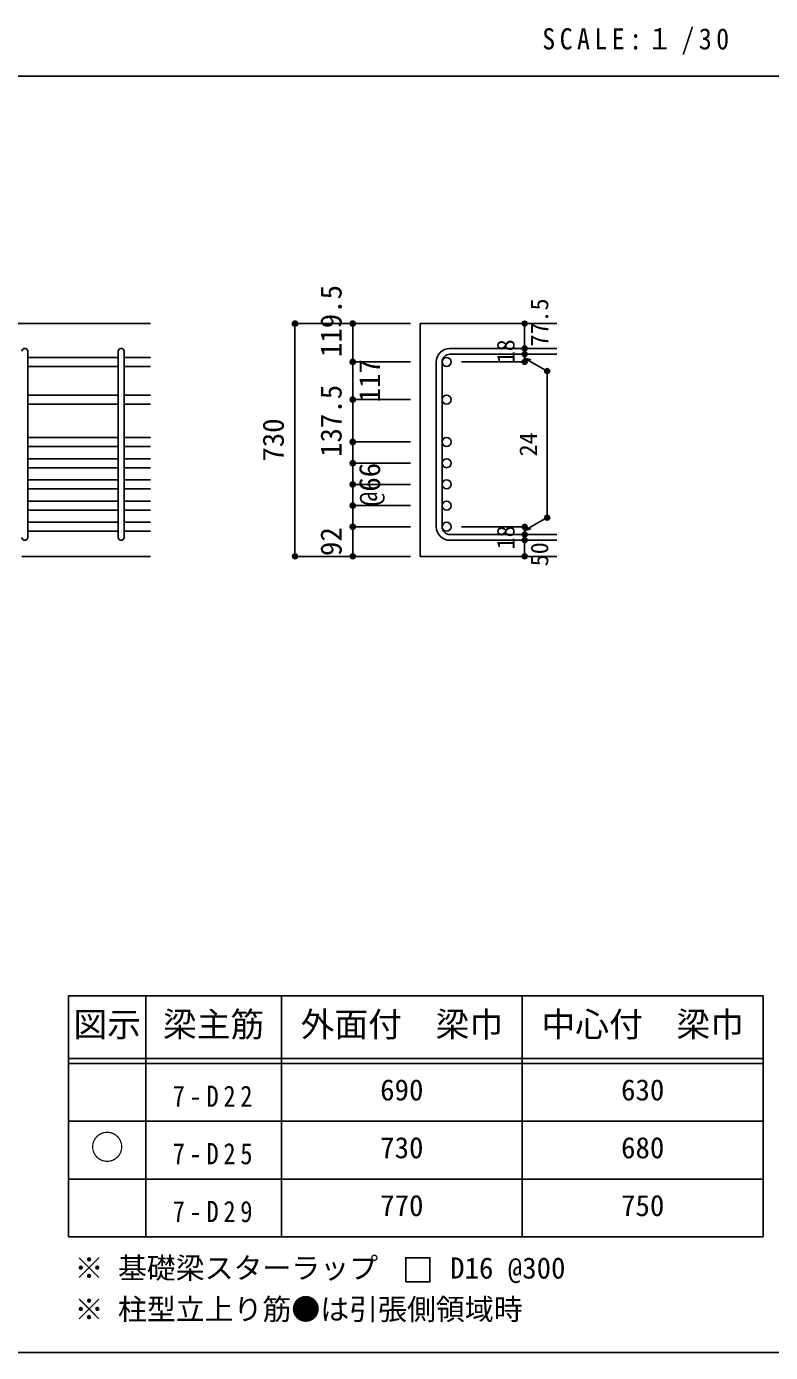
# Model space of a CAD drawing. Units: millimetres at full size, sheet at 1:30, with parts at other scales. Extents: x -5973 to 5954, y -4195 to 4201.
# Drawn here: x 1317 to 3633, y -4195 to -67 of the extents above; entities that cross this region are included whole.
import ezdxf
from ezdxf.enums import TextEntityAlignment as Align

# ---------------------------------------------------------------- set-up
doc = ezdxf.new("R2010")
doc.units = ezdxf.units.MM
doc.header["$LTSCALE"] = 30
doc.header["$PDMODE"] = 32
doc.header["$PDSIZE"] = 15
for name, color, linetype in [('0-1_躯体線', 2, 'Continuous'), ('0-5_基礎梁筋', 7, 'Continuous'), ('0-6_スタラップ筋', 7, 'Continuous'), ('0-D_寸法', 4, 'Continuous'), ('6-7_文字', 7, 'Continuous'), ('6-E_枠', 7, 'Continuous'), ('F-0_枠', 6, 'Continuous')]:
    doc.layers.add(name, color=color, linetype=linetype)
doc.styles.add('ＭＳ ゴシック', font='')
doc.styles.get('ＭＳ ゴシック').set_extended_font_data('MS Gothic')

msp = doc.modelspace()

# ---------------------------------------------------------------- linework, layer by layer
at = {"layer": '0-1_躯体線'}
for p, q in [((1702.44, -992.16), (-197.56, -992.16)), ((2542.44, -992.16), (2542.44, -1716.66)), ((2967.44, -992.16), (2542.44, -992.16)), ((1302.44, -1716.66), (1702.44, -1716.66)), ((2967.44, -1716.66), (2542.44, -1716.66))]:
    msp.add_line(p, q, dxfattribs=at)
at = {"layer": '0-5_基礎梁筋'}
for p, q in [((1320.44, -1097.36), (1602.44, -1097.36)), ((1620.44, -1097.36), (1702.44, -1097.36)), ((1320.44, -1125.36), (1602.44, -1125.36)), ((1620.44, -1125.36), (1702.44, -1125.36)), ((1320.44, -1214.66), (1602.44, -1214.66)), ((1620.44, -1214.66), (1702.44, -1214.66)), ((1320.44, -1242.66), (1602.44, -1242.66)), ((1620.44, -1242.66), (1702.44, -1242.66)), ((1320.44, -1346.66), (1602.44, -1346.66)), ((1620.44, -1346.66), (1702.44, -1346.66)), ((1320.44, -1374.66), (1602.44, -1374.66)), ((1620.44, -1374.66), (1702.44, -1374.66)), ((1320.44, -1412.66), (1602.44, -1412.66)), ((1320.44, -1440.66), (1602.44, -1440.66)), ((1620.44, -1412.66), (1702.44, -1412.66)), ((1620.44, -1440.66), (1702.44, -1440.66)), ((1320.44, -1478.66), (1602.44, -1478.66)), ((1620.44, -1478.66), (1702.44, -1478.66)), ((1320.44, -1506.66), (1602.44, -1506.66)), ((1620.44, -1506.66), (1702.44, -1506.66)), ((1320.44, -1544.66), (1602.44, -1544.66)), ((1620.44, -1544.66), (1702.44, -1544.66)), ((1320.44, -1572.66), (1602.44, -1572.66)), ((1620.44, -1572.66), (1702.44, -1572.66)), ((1320.44, -1610.66), (1602.44, -1610.66)), ((1320.44, -1638.66), (1602.44, -1638.66)), ((1620.44, -1610.66), (1702.44, -1610.66)), ((1620.44, -1638.66), (1702.44, -1638.66))]:
    msp.add_line(p, q, dxfattribs=at)
at = {"layer": '0-5_基礎梁筋', "color": 3}
for centre in [(2624.44, -1111.36), (2624.44, -1228.66), (2624.44, -1360.66), (2624.44, -1426.66), (2624.44, -1492.66), (2624.44, -1558.66), (2624.44, -1624.66)]:
    msp.add_circle(centre, 14, dxfattribs=at)
at = {"layer": '0-6_スタラップ筋'}
for p, q in [((2634.44, -1069.36), (2967.44, -1069.36)), ((1320.44, -1078.36), (1320.44, -1657.66)), ((1602.44, -1657.66), (1602.44, -1078.36)), ((1620.44, -1078.36), (1620.44, -1657.66)), ((2592.44, -1111.36), (2592.44, -1624.66)), ((2610.44, -1111.36), (2610.44, -1624.66)), ((2634.44, -1087.36), (2967.44, -1087.36)), ((2634.44, -1648.66), (2967.44, -1648.66)), ((2634.44, -1666.66), (2967.44, -1666.66))]:
    msp.add_line(p, q, dxfattribs=at)
for centre, radius, start, end in [((1311.44, -1078.36), 9, 0, 180), ((1611.44, -1078.36), 9, 0, 180), ((2634.44, -1111.36), 42, 90, 180), ((2634.44, -1111.36), 24, 90, 180), ((2634.44, -1624.66), 42, 180, 270), ((2634.44, -1624.66), 24, 180, 270), ((1311.44, -1657.66), 9, 180, 0), ((1611.44, -1657.66), 9, 180, 0)]:
    msp.add_arc(centre, radius, start, end, dxfattribs=at)
at = {"layer": '0-D_寸法'}
for p, q in [((2152.44, -992.16), (2332.44, -992.16)), ((2152.44, -992.16), (2332.44, -992.16)), ((2152.44, -992.16), (2152.44, -1716.66)), ((2332.44, -992.16), (2512.44, -992.16)), ((2332.44, -992.16), (2512.44, -992.16)), ((2867.44, -1069.36), (2867.44, -992.16)), ((2867.44, -992.16), (2867.44, -1069.36)), ((2867.44, -1087.36), (2867.44, -1069.36)), ((2332.44, -1111.36), (2512.44, -1111.36)), ((2332.44, -1111.36), (2512.44, -1111.36)), ((2867.44, -1111.36), (2671.35, -1111.36)), ((2867.44, -1087.36), (2867.44, -1111.36)), ((2867.44, -1099.36), (2937.5, -1139.81)), ((2867.44, -1099.36), (2886.76, -1104.54)), ((2937.5, -1139.81), (2937.5, -1596.21)), ((2332.44, -1228.66), (2512.44, -1228.66)), ((2332.44, -1228.66), (2512.44, -1228.66)), ((2332.44, -1360.66), (2512.44, -1360.66)), ((2332.44, -1360.66), (2512.44, -1360.66)), ((2332.44, -1426.66), (2512.44, -1426.66)), ((2332.44, -1492.66), (2512.44, -1492.66)), ((2332.44, -1558.66), (2512.44, -1558.66)), ((2867.44, -1636.66), (2937.5, -1596.21)), ((2332.44, -1624.66), (2512.44, -1624.66)), ((2867.44, -1624.66), (2671.35, -1624.66)), ((2867.44, -1648.66), (2867.44, -1624.66)), ((2867.44, -1636.66), (2886.76, -1631.49)), ((2867.44, -1666.66), (2867.44, -1648.66)), ((2867.44, -1716.66), (2867.44, -1666.66)), ((2152.44, -1716.66), (2332.44, -1716.66)), ((2332.44, -1716.66), (2512.44, -1716.66))]:
    msp.add_line(p, q, dxfattribs=at)
for points in [[(2332.44, -992.16), (2332.44, -1111.36), (2332.44, -1228.66), (2332.44, -1360.66)], [(2332.44, -1360.66), (2332.44, -1624.66), (2332.44, -1716.66)]]:
    msp.add_lwpolyline(points, dxfattribs=at)
for centre, radius in [((2152.44, -992.16), 8), ((2152.44, -992.16), 7.2), ((2152.44, -992.16), 6.4), ((2152.44, -992.16), 5.6), ((2152.44, -992.16), 4.8), ((2152.44, -992.16), 4), ((2152.44, -992.16), 3.2), ((2152.44, -992.16), 2.4), ((2152.44, -992.16), 1.6), ((2332.44, -992.16), 8), ((2332.44, -992.16), 7.2), ((2332.44, -992.16), 6.4), ((2332.44, -992.16), 5.6), ((2332.44, -992.16), 4.8), ((2332.44, -992.16), 4), ((2332.44, -992.16), 3.2), ((2332.44, -992.16), 2.4), ((2332.44, -992.16), 1.6), ((2867.44, -992.16), 4), ((2867.44, -992.16), 3.6), ((2867.44, -992.16), 3.2), ((2867.44, -992.16), 2.8), ((2867.44, -992.16), 2.4), ((2867.44, -992.16), 2), ((2867.44, -992.16), 1.6), ((2152.44, -992.16), 0.8), ((2332.44, -992.16), 0.8), ((2867.44, -992.16), 1.2), ((2867.44, -992.16), 0.8), ((2867.44, -992.16), 0.4), ((2867.44, -1069.36), 4), ((2867.44, -1069.36), 3.6), ((2867.44, -1069.36), 3.2), ((2867.44, -1069.36), 2.8), ((2867.44, -1069.36), 2.4), ((2867.44, -1069.36), 2), ((2867.44, -1069.36), 1.6), ((2867.44, -1069.36), 1.2), ((2867.44, -1069.36), 0.8), ((2867.44, -1069.36), 0.4), ((2332.44, -1111.36), 8), ((2332.44, -1111.36), 7.2), ((2332.44, -1111.36), 6.4), ((2332.44, -1111.36), 5.6), ((2332.44, -1111.36), 4.8), ((2332.44, -1111.36), 4), ((2332.44, -1111.36), 3.2), ((2332.44, -1111.36), 2.4), ((2332.44, -1111.36), 1.6), ((2332.44, -1111.36), 0.8), ((2867.44, -1087.36), 4), ((2867.44, -1111.36), 4), ((2867.44, -1087.36), 3.6), ((2867.44, -1111.36), 3.6), ((2867.44, -1087.36), 3.2), ((2867.44, -1111.36), 3.2), ((2867.44, -1087.36), 2.8), ((2867.44, -1111.36), 2.8), ((2867.44, -1087.36), 2.4), ((2867.44, -1111.36), 2.4), ((2867.44, -1087.36), 2), ((2867.44, -1111.36), 2), ((2867.44, -1087.36), 1.6), ((2867.44, -1111.36), 1.6), ((2867.44, -1087.36), 1.2), ((2867.44, -1111.36), 1.2), ((2867.44, -1087.36), 0.8), ((2867.44, -1111.36), 0.8), ((2867.44, -1087.36), 0.4), ((2867.44, -1111.36), 0.4), ((2937.5, -1139.81), 4), ((2937.5, -1139.81), 3.6), ((2937.5, -1139.81), 3.2), ((2937.5, -1139.81), 2.8), ((2937.5, -1139.81), 2.4), ((2937.5, -1139.81), 2), ((2937.5, -1139.81), 1.6), ((2937.5, -1139.81), 1.2), ((2937.5, -1139.81), 0.8), ((2937.5, -1139.81), 0.4), ((2332.44, -1228.66), 8), ((2332.44, -1228.66), 7.2), ((2332.44, -1228.66), 6.4), ((2332.44, -1228.66), 5.6), ((2332.44, -1228.66), 4.8), ((2332.44, -1228.66), 4), ((2332.44, -1228.66), 3.2), ((2332.44, -1228.66), 2.4), ((2332.44, -1228.66), 1.6), ((2332.44, -1228.66), 0.8), ((2332.44, -1360.66), 8), ((2332.44, -1360.66), 7.2), ((2332.44, -1360.66), 6.4), ((2332.44, -1360.66), 5.6), ((2332.44, -1360.66), 4.8), ((2332.44, -1360.66), 4), ((2332.44, -1360.66), 3.2), ((2332.44, -1360.66), 2.4), ((2332.44, -1360.66), 1.6), ((2332.44, -1360.66), 0.8), ((2332.44, -1426.66), 8), ((2332.44, -1426.66), 7.2), ((2332.44, -1426.66), 6.4), ((2332.44, -1426.66), 5.6), ((2332.44, -1426.66), 4.8), ((2332.44, -1426.66), 4), ((2332.44, -1426.66), 3.2), ((2332.44, -1426.66), 2.4), ((2332.44, -1426.66), 1.6), ((2332.44, -1426.66), 0.8), ((2332.44, -1492.66), 8), ((2332.44, -1492.66), 7.2), ((2332.44, -1492.66), 6.4), ((2332.44, -1492.66), 5.6), ((2332.44, -1492.66), 4.8), ((2332.44, -1492.66), 4), ((2332.44, -1492.66), 3.2), ((2332.44, -1492.66), 2.4), ((2332.44, -1492.66), 1.6), ((2332.44, -1492.66), 0.8), ((2332.44, -1558.66), 8), ((2332.44, -1558.66), 7.2), ((2332.44, -1558.66), 6.4), ((2332.44, -1558.66), 5.6), ((2332.44, -1558.66), 4.8), ((2332.44, -1558.66), 4), ((2332.44, -1558.66), 3.2), ((2332.44, -1558.66), 2.4), ((2332.44, -1558.66), 1.6), ((2332.44, -1558.66), 0.8), ((2937.5, -1596.21), 4), ((2937.5, -1596.21), 3.6), ((2937.5, -1596.21), 3.2), ((2937.5, -1596.21), 2.8), ((2937.5, -1596.21), 2.4), ((2937.5, -1596.21), 2), ((2937.5, -1596.21), 1.6), ((2937.5, -1596.21), 1.2), ((2937.5, -1596.21), 0.8), ((2937.5, -1596.21), 0.4), ((2332.44, -1624.66), 8), ((2332.44, -1624.66), 7.2), ((2332.44, -1624.66), 6.4), ((2332.44, -1624.66), 5.6), ((2332.44, -1624.66), 4.8), ((2332.44, -1624.66), 4), ((2332.44, -1624.66), 3.2), ((2332.44, -1624.66), 2.4), ((2332.44, -1624.66), 1.6), ((2332.44, -1624.66), 0.8), ((2867.44, -1624.66), 4), ((2867.44, -1648.66), 4), ((2867.44, -1624.66), 3.6), ((2867.44, -1648.66), 3.6), ((2867.44, -1624.66), 3.2), ((2867.44, -1648.66), 3.2), ((2867.44, -1624.66), 2.8), ((2867.44, -1648.66), 2.8), ((2867.44, -1624.66), 2.4), ((2867.44, -1648.66), 2.4), ((2867.44, -1624.66), 2), ((2867.44, -1648.66), 2), ((2867.44, -1624.66), 1.6), ((2867.44, -1648.66), 1.6), ((2867.44, -1624.66), 1.2), ((2867.44, -1648.66), 1.2), ((2867.44, -1624.66), 0.8), ((2867.44, -1648.66), 0.8), ((2867.44, -1624.66), 0.4), ((2867.44, -1648.66), 0.4), ((2867.44, -1666.66), 4), ((2867.44, -1666.66), 3.6), ((2867.44, -1666.66), 3.2), ((2867.44, -1666.66), 2.8), ((2867.44, -1666.66), 2.4), ((2867.44, -1666.66), 2), ((2867.44, -1666.66), 1.6), ((2867.44, -1666.66), 1.2), ((2867.44, -1666.66), 0.8), ((2867.44, -1666.66), 0.4), ((2152.44, -1716.66), 7.2), ((2152.44, -1716.66), 6.4), ((2152.44, -1716.66), 5.6), ((2152.44, -1716.66), 4.8), ((2152.44, -1716.66), 4), ((2152.44, -1716.66), 3.2), ((2152.44, -1716.66), 2.4), ((2152.44, -1716.66), 1.6), ((2152.44, -1716.66), 0.8), ((2332.44, -1716.66), 7.2), ((2332.44, -1716.66), 6.4), ((2332.44, -1716.66), 5.6), ((2332.44, -1716.66), 4.8), ((2332.44, -1716.66), 4), ((2332.44, -1716.66), 3.2), ((2332.44, -1716.66), 2.4), ((2332.44, -1716.66), 1.6), ((2332.44, -1716.66), 0.8), ((2867.44, -1716.66), 4), ((2867.44, -1716.66), 3.6), ((2867.44, -1716.66), 3.2), ((2867.44, -1716.66), 2.8), ((2867.44, -1716.66), 2.4), ((2867.44, -1716.66), 2), ((2867.44, -1716.66), 1.6), ((2867.44, -1716.66), 1.2), ((2867.44, -1716.66), 0.8), ((2867.44, -1716.66), 0.4)]:
    msp.add_circle(centre, radius, dxfattribs=at)
at = {"layer": '0-D_寸法', "color": 7}
for p in [(2152.44, -992.16), (2152.44, -992.16), (2332.44, -992.16), (2867.44, -992.16), (2867.44, -1069.36), (2332.44, -1111.36), (2867.44, -1087.36), (2867.44, -1111.36), (2937.5, -1139.81), (2332.44, -1228.66), (2332.44, -1360.66), (2332.44, -1426.66), (2332.44, -1426.66), (2332.44, -1492.66), (2332.44, -1492.66), (2332.44, -1558.66), (2332.44, -1558.66), (2937.5, -1596.21), (2332.44, -1624.66), (2332.44, -1624.66), (2867.44, -1624.66), (2867.44, -1624.66), (2867.44, -1648.66), (2867.44, -1666.66), (2152.44, -1716.66), (2152.44, -1716.66), (2332.44, -1716.66), (2867.44, -1716.66)]:
    msp.add_point(p, dxfattribs=at)
at = {"layer": '6-7_文字'}
msp.add_lwpolyline([(2497.3, -3975.16), (2572.3, -3975.16), (2572.3, -3900.16), (2497.3, -3900.16)], close=True, dxfattribs=at)
at = {"layer": '6-E_枠', "color": 3}
for p, q in [((1447.71, -3085.43), (1447.71, -3835.43)), ((1447.71, -3085.43), (3610.24, -3085.43)), ((3610.24, -3085.43), (3610.24, -3835.43)), ((1447.71, -3835.43), (3610.24, -3835.43))]:
    msp.add_line(p, q, dxfattribs=at)
at = {"layer": '6-E_枠'}
for p, q in [((1687.71, -3085.43), (1687.71, -3835.43)), ((2110.24, -3085.43), (2110.24, -3835.43)), ((2860.24, -3085.43), (2860.24, -3835.43)), ((1447.71, -3280.43), (3610.24, -3280.43)), ((1447.71, -3295.43), (3610.24, -3295.43)), ((1447.71, -3475.43), (3610.24, -3475.43)), ((1447.71, -3655.43), (3610.24, -3655.43))]:
    msp.add_line(p, q, dxfattribs=at)
at = {"layer": 'F-0_枠', "color": 2}
msp.add_line((-5972.88, -222.05), (3723.6, -222.05), dxfattribs=at)
at = {"layer": 'F-0_枠'}
msp.add_line((5954.1, -4195.24), (-5972.88, -4195.24), dxfattribs=at)

# ---------------------------------------------------------------- texts
at = {"layer": '0-D_寸法', "style": 'ＭＳ ゴシック'}
for s, height, p in [('119.5', 65.98, (2317.44, -1096.36)), ('77.5', 54.99, (2957.44, -1063.36)), ('18', 54.99, (2852.44, -1115.86)), ('117', 65.98, (2437.44, -1237.51)), ('137.5', 65.98, (2317.44, -1407.16)), ('730', 65.98, (2137.44, -1421.91)), ('24', 54.99, (2922.5, -1405.51)), ('@66', 65.98, (2437.44, -1560.16)), ('92', 65.98, (2317.44, -1715.66)), ('18', 54.99, (2852.44, -1695.16)), ('50', 54.99, (2957.44, -1747.66))]:
    msp.add_text(s, height=height, rotation=90, dxfattribs=at).set_placement(p, align=Align.BOTTOM_LEFT)
at = {"layer": '6-7_文字', "color": 2, "style": 'ＭＳ ゴシック'}
for s, p in [('図示', (1462.71, -3235.43)), ('梁主筋', (1741.48, -3235.43)), ('外面付\u3000梁巾', (2170.24, -3235.43)), ('中心付\u3000梁巾', (2920.24, -3235.43)), ('○', (1515.21, -3617.93))]:
    msp.add_text(s, height=76.98, dxfattribs=at).set_placement(p, align=Align.BOTTOM_LEFT)
at = {"layer": '6-7_文字', "style": 'ＭＳ ゴシック'}
for s, p in [('690', (2417.74, -3430.43)), ('630', (3167.74, -3430.43)), ('730', (2417.74, -3610.43)), ('680', (3167.74, -3610.43)), ('770', (2417.74, -3790.43)), ('750', (3167.74, -3790.43)), ('※ 基礎梁スターラップ     D16 @300', (1466.27, -3985.01)), ('※ 柱型立上り筋●は引張側領域時', (1466.27, -4113.51))]:
    msp.add_text(s, height=65.98, dxfattribs=at).set_placement(p, align=Align.BOTTOM_LEFT)
at = {"layer": '6-7_文字', "color": 2, "insert": (2922.26, -154.55), "char_height": 65.98, "attachment_point": 7, "style": 'ＭＳ ゴシック'}
msp.add_mtext('\\T1.34;\\W0.9;SCALE:１/30', dxfattribs=at)
at = {"layer": '6-7_文字', "char_height": 65.98, "attachment_point": 7, "style": 'ＭＳ ゴシック'}
for s, insert in [('\\T1.38;\\W0.85;7-D22', (1771.48, -3430.43)), ('\\T1.38;\\W0.85;7-D25', (1771.48, -3610.43)), ('\\T1.38;\\W0.85;7-D29', (1771.48, -3790.43))]:
    msp.add_mtext(s, dxfattribs=dict(at, insert=insert))

doc.saveas('drawing.dxf')
